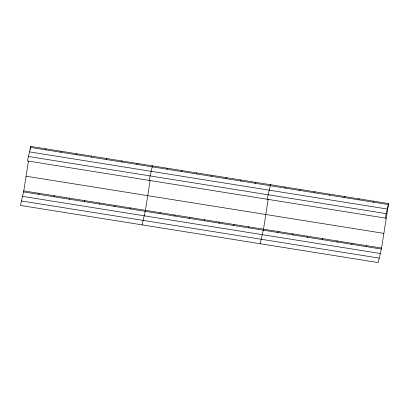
<?xml version="1.0" encoding="UTF-8"?>
<svg xmlns="http://www.w3.org/2000/svg" width="409" height="409" viewBox="0 0 409 409"><rect width="100%" height="100%" fill="white"/><g stroke="black" fill="none" stroke-linecap="round" stroke-linejoin="round"><path stroke-width="0.61" d="M386.244 218.242L27.434 160.952L30.767 146.412L388.55 203.564L381.566 248.048L378.233 262.588L20.45 205.436L23.778 190.896L28.461 161.09M30.286 149.469L30.767 146.412M150.108 180.522L145.425 210.328L142.097 224.868M152.22 167.066L152.414 165.844L149.081 180.384M268.176 199.382L263.498 229.188L260.165 243.728M270.288 185.926L270.482 184.704L267.149 199.244M45.742 149.842L45.972 148.84M38.758 194.326L38.988 193.324M60.946 152.271L61.176 151.269M53.962 196.755L54.192 195.753M76.156 154.699L76.381 153.697M69.167 199.183L69.397 198.181M91.36 157.128L91.59 156.131M84.377 201.611L84.602 200.609M106.565 159.556L106.795 158.559M99.581 204.04L99.811 203.043M121.77 161.984L122 160.988M114.786 206.468L115.016 205.471M136.979 164.413L137.204 163.416M129.99 208.897L130.22 207.9M166.944 169.198L167.169 168.201M159.955 213.682L160.185 212.685M181.698 171.56L181.928 170.558M174.715 216.039L174.945 215.042M196.458 173.917L196.688 172.915M189.474 218.401L189.704 217.399M211.218 176.274L211.448 175.272M204.234 220.758L204.464 219.756M225.978 178.631L226.203 177.629M218.994 223.115L219.219 222.113M240.732 180.988L240.962 179.991M233.749 225.471L233.979 224.469M255.492 183.344L255.722 182.348M248.508 227.828L248.738 226.831M285.012 188.058L285.242 187.061M278.028 232.542L278.253 231.545M299.771 190.415L299.996 189.418M292.783 234.899L293.013 233.902M314.526 192.777L314.756 191.775M307.542 237.261L307.772 236.259M329.286 195.134L329.516 194.132M322.302 239.618L322.532 238.616M344.046 197.491L344.276 196.489M337.062 241.975L337.292 240.973M358.805 199.848L359.03 198.846M351.822 244.331L352.047 243.329M373.56 202.204L373.79 201.208M366.576 246.688L366.807 245.691M385.222 218.104L388.55 203.564M30.537 147.414L388.32 204.561M29.514 151.882L387.297 209.03M28.456 156.483L386.244 213.636M26.084 176.218L383.872 233.365M23.778 190.896L381.566 248.048M23.553 191.898L381.336 249.045M22.526 196.366L380.314 253.514M21.473 200.967L379.261 258.12"/></g></svg>
